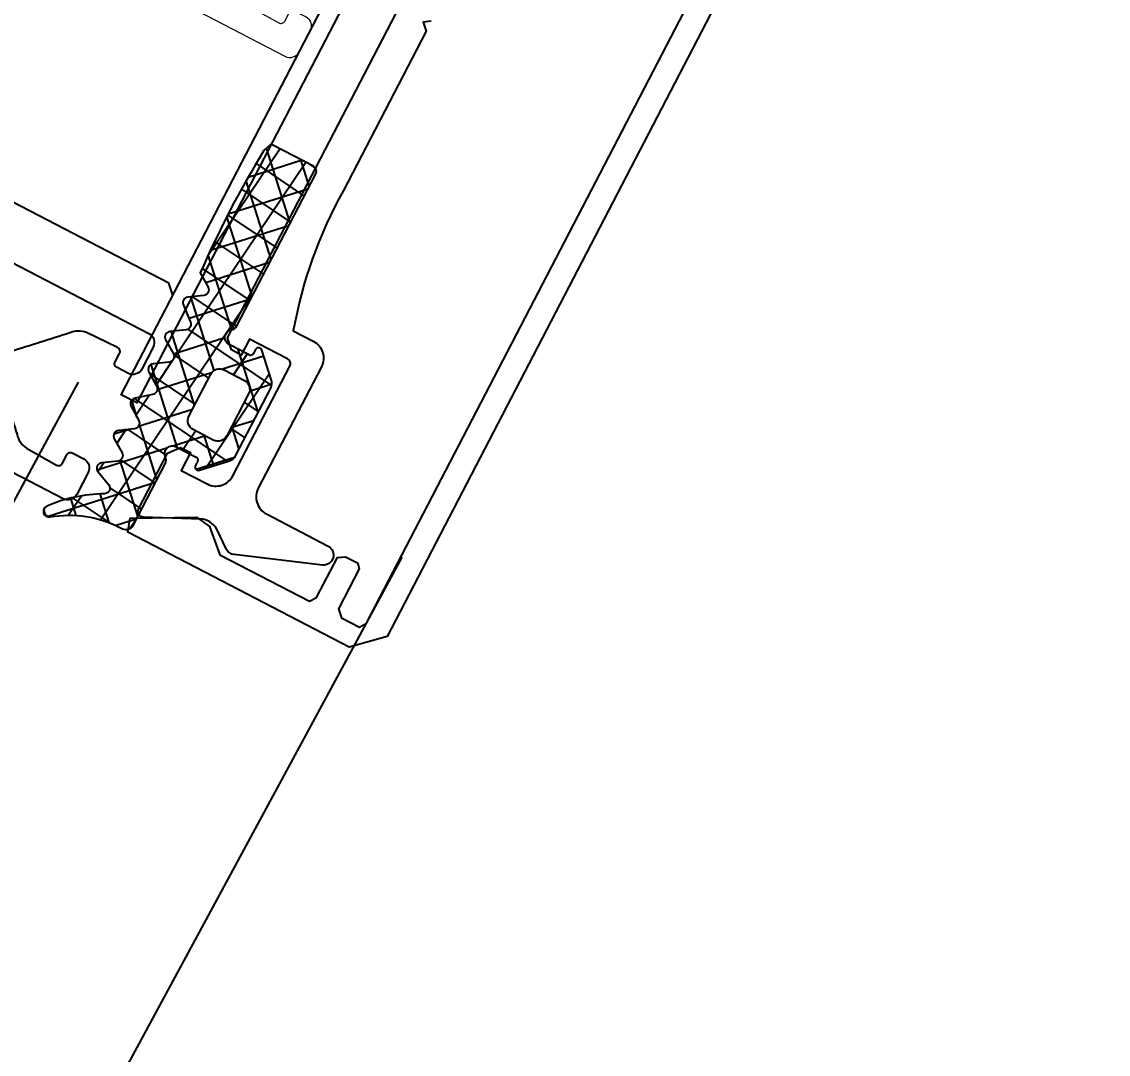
# Model space of a CAD drawing. Header units: millimetres. Extents: x -222892 to 671268, y 0 to 135099.
# Drawn here: x 81701.2 to 81760.2, y 112122.6 to 112178.7 of the extents above; entities that cross this region are included whole.
import ezdxf
from ezdxf import colors
from ezdxf.entities.mleader import LeaderData, LeaderLine
from ezdxf.math import Vec2, Vec3

# ---------------------------------------------------------------- set-up
doc = ezdxf.new("R2010")
doc.units = ezdxf.units.MM
for name, color, linetype in [('_TEXT', 7, 'Continuous'), ('АР_новое окно', 155, 'Continuous'), ('АР_Сущ Несущая стена', 216, 'Continuous')]:
    doc.layers.add(name, color=color, linetype=linetype)
doc.layers.add('АР_Окна', color=4, linetype='Continuous', lineweight=5)
doc.styles.add('ISOCPEUR', font='isocpeur.ttf', dxfattribs={"width": 0.85})

# ---------------------------------------------------------------- blocks, each defined once
blk = doc.blocks.new('_DotSmall')
at = {"color": 0, "linetype": 'ByBlock', "const_width": 0.5}
blk.add_lwpolyline([(-0.0625, 0, 1), (0.0625, 0, 1)], format="xyb", close=True, dxfattribs=at)
blk = doc.blocks.new('стойка витр.')
h = blk.add_hatch()
h.set_pattern_fill('ANSI37', scale=0.5, angle=-69.23283665521843)
h.set_pattern_definition([(335.7671633447816, (-69115.91679156918, 318510.7132420751), (0.6515825639889636, 1.447617495164233), []), (65.76716334478155, (-69115.91679156918, 318510.7132420751), (-1.447617495164233, 0.6515825639889636), [])])
edge = h.paths.add_edge_path()
edge.add_arc((-61.4231846681505, -46.18171078326122), 0.5487303657935584, 155.7657062155241, 200.7671633447816)
edge.add_line((-61.92355794899049, -45.95647403381008), (-61.2158101547102, -44.38418138318229))
edge.add_arc((-61.04906058835331, -44.45924160668073), 0.1828645893715156, 20.76716334478156, 155.7657062155241)
edge.add_line((-60.87807688978501, -44.39440310015198), (-60.79158864807687, -44.62247867199039))
edge.add_arc((-60.62063568932354, -44.55765182228788), 0.1828317201998032, 200.7671633447816, 290.7671633447816)
edge.add_line((-60.55580883962102, -44.72860478100483), (-59.41573388126562, -44.29627843504568))
edge.add_arc((-59.56703588945675, -43.89728440591716), 0.4267183308264255, -69.23283665521843, 72.29363907948373)
edge.add_arc((-59.30747769982554, -43.08429274379887), 0.4267017864716978, 200.7671633447816, 252.293639079486)
edge.add_line((-59.70645626049372, -43.23558888620755), (-63.00984306025202, -34.52432573194528))
edge.add_arc((-62.72490235927398, -34.41627373836673), 0.3047399585219917, 110.7671633447816, 200.7671633447816)
edge.add_line((-62.83295435277978, -34.13133303751965), (-60.55276270053582, -33.26666451912024))
edge.add_arc((-60.44481104638544, -33.55134061801073), 0.3044569814295733, 76.40287424864536, 110.7671633447816)
edge.add_line((-60.3732352333609, -33.25541671472456), (-60.07017099490622, -33.59351893464918))
edge.add_arc((-108.2133039044274, -55.86215009907028), 53.04387976268197, 16.71140087810911, 24.82292581145404)
edge.add_line((-57.40971669906867, -40.60932389061054), (-57.92081016927841, -41.32469074693654))
edge.add_arc((-57.67080742027611, -41.49902445886983), 0.304784542952794, 145.110888314415, 256.4234383751481)
edge.add_line((-57.74235391136608, -41.79529244099831), (-56.88543317024596, -41.99189640294935))
edge.add_arc((-56.95697966133594, -42.28816438507783), 0.304784542952794, -34.8891116855724, 76.4234383751481)
edge.add_line((-56.70697691233363, -42.46249809701112), (-57.17481998566655, -43.29191928954242))
edge.add_arc((-56.92481723669334, -43.46625300146843), 0.304784542952794, 145.1108883144276, 256.4234383751481)
edge.add_line((-56.99636372778332, -43.76252098359691), (-56.1394429866632, -43.95912494554796))
edge.add_arc((-56.21098947775317, -44.25539292764006), 0.3047845429175452, -34.88911168634446, 76.4234383742182)
edge.add_line((-55.96098672877997, -44.42972663955879), (-56.47208019898972, -45.14509349588479))
edge.add_arc((-56.22207744998741, -45.31942720781808), 0.304784542952794, 145.110888314415, 256.4234383752311)
edge.add_line((-56.29362394107739, -45.61569518994656), (-55.43668121195515, -45.81235713578644))
edge.add_arc((-55.50822770304512, -46.10862511790765), 0.3047845429466369, -34.88911168643649, 76.42343837776687)
edge.add_line((-55.25822495407192, -46.28295882984094), (-55.76931842428166, -46.99832568616694))
edge.add_arc((-55.51931567527936, -47.17265939811477), 0.3047845429466368, 145.1108883110316, 256.4234383751786)
edge.add_line((-55.59086216636933, -47.46892738023598), (-54.69071301640361, -47.77952769444528))
edge.add_arc((-54.76225950749358, -48.07579567657376), 0.304784542952794, -34.88911168566796, 76.42343837513553)
edge.add_line((-54.51225675849128, -48.25012938850705), (-55.0233282406989, -48.96555422872189))
edge.add_arc((-54.7733254917257, -49.13988794066245), 0.3047845429466368, 145.1108883109486, 256.4234383751578)
edge.add_line((-54.84487198281568, -49.43615592278366), (-53.98795124169555, -49.6327598847347))
edge.add_arc((-54.05949773284374, -49.92902786688501), 0.3047845429818857, -34.88911169317796, 76.42343837111807)
edge.add_line((-53.80949498384143, -50.10336157886923), (-54.32058845405118, -50.81872843519523))
edge.add_arc((-54.07058570504887, -50.99306214712851), 0.3047845429527939, 145.110888314415, 256.4234383750821)
edge.add_line((-54.14213219613885, -51.289330129257), (-53.29055360303028, -51.47184183257195))
edge.add_arc((-53.362076024001, -51.76811134383752), 0.3047803799531579, -43.67508993618791, 76.42790436632716)
edge.add_line((-53.141638296569, -51.97858292939782), (-53.80995652789716, -52.62318184232572))
edge.add_arc((-53.58948976171087, -52.83365406201483), 0.304801821276656, 136.3285933989482, 262.747126980386)
edge.add_arc((-54.63612651554286, -61.05759711530845), 7.985474883734515, 59.5860415328172, 82.74712698038475)
edge.add_arc((-50.74783774605021, -54.43386708250182), 0.3048115604497932, 253.2910110232634, 419.5860415328165)
edge.add_arc((-52.57053616183111, -60.50577614369104), 6.03477116777137, 73.29101102326332, 110.7671633447816)
edge.add_line((-54.71029190413537, -54.86308986830409), (-54.82445022999309, -54.90637969896488))
edge.add_arc((-54.97574411131791, -54.50740710097307), 0.4266954176128115, 200.7671633447816, 290.7671633447816)
edge.add_line((-55.37471671431558, -54.65870098416781), (-56.71485841512913, -51.12465313347639))
edge.add_arc((-56.31587985443184, -50.97335699107498), 0.4267017864716978, 149.2366398299847, 200.7671633447816)
edge.add_arc((-57.04912318740389, -50.53689152278093), 0.4266140358978636, -30.76336017001563, 40.01429570365114)
edge.add_arc((-57.04924751253566, -50.53686138928606), 0.4266898917694475, 40.00046259028549, 110.7671633447816)
edge.add_line((-57.20053943697712, -50.13789395169442), (-58.34061702035251, -50.57022129308461))
edge.add_arc((-58.27579017065, -50.74117425180884), 0.1828317201998032, 110.7671633447816, 200.7671633447816)
edge.add_line((-58.44674312937423, -50.80600110151136), (-58.36025488766609, -51.03407667334977))
edge.add_arc((-58.5312385862635, -51.09891517987853), 0.1828645893715156, 245.768620474039, 380.7671633447816)
edge.add_line((-58.60629032819998, -51.26566856380668), (-60.17861897521652, -50.55800074261788))
edge.add_arc((-59.95340767674497, -50.05761600615369), 0.5487303657759914, 200.7671633447816, 245.768620474038)
edge.add_line((-60.46648650063435, -50.25217996134597), (-61.93626349206897, -46.37627473846078))
edge = h.paths.add_edge_path(flags=16)
edge.add_arc((-59.3589242202288, -49.0410722918532), 0.5414973949664272, 200.7671633447816, 290.7671633447816)
edge.add_line((-60.77816753828665, -46.82561758724478), (-59.8652400081919, -49.23307164497237))
edge.add_arc((-60.27185175029445, -46.63361823412561), 0.5414973949664272, 110.7671633447816, 200.7671633447816)
edge.add_line((-59.31039323387085, -45.68990118378861), (-60.46385110344272, -46.12730244614795))
edge.add_arc((-59.11839388072258, -46.19621697176626), 0.5414973949664272, 20.76716334478156, 110.7671633447816)
edge.add_line((-57.69915056266473, -48.4116716763674), (-58.61207809275948, -46.00421761863981))
edge.add_arc((-58.20546635065693, -48.60367102949385), 0.5414973949664272, -69.23283665521843, 20.76716334478156)
edge.add_line((-59.16692486710963, -49.54738807983085), (-58.01346699753776, -49.10998681747151))
at = {"lineweight": 0, "ltscale": 100, "transparency": 33554687}
for points in [[(-91.4479567084054, -1.960141251613095), (-69.79711318280897, -59.05493725829001), (-67.79633972485317, -59.86096016635565), (-55.14222276612418, -55.06240889040782), (-55.17360051473952, -54.29197395897063), (-58.74284135404741, -53.81994964957266), (-59.49761640312499, -54.23655585793313), (-60.24856024209294, -55.69488708899735), (-65.37859903858043, -57.64024244590109), (-65.73629895772319, -57.38465222291416), (-66.6008891230158, -55.10466719327087), (-67.02936398953898, -55.00637070929224), (-67.71337109521846, -55.26575215648336), (-67.85490698204376, -55.58020167878567), (-66.99031681675115, -57.86018670842168), (-67.20262765098596, -58.33192996972502), (-68.22862381348386, -58.72099664351117), (-68.58632373265573, -58.46540642052423), (-90.15068845250062, -1.598661102303595)], [(-56.0608929025766, -41.98018508909445), (-55.7778211288678, -41.3512860444971), (-17.47126860445132, -26.8251079561378), (-16.84236955983215, -27.10817972981749), (-16.28037825660431, -28.59019029343472)]]:
    blk.add_lwpolyline(points, dxfattribs=at)
for points in [[(-68.2828855071275, -25.56749207813118), (-67.85441064060433, -25.66578856210981), (-68.06674346281216, -26.13747383952432), (-64.60831683766446, -35.257587909633, -0.08279896819570452), (-62.79196445917478, -43.13942544953898), (-63.93198596592993, -43.57173152618634, 0.4143260923033303), (-64.53356650879141, -44.90831919242919), (-61.89652362803463, -51.86238660132221, -0.4143260923197836), (-62.49810417322442, -53.19897426147509), (-66.03213605380733, -54.539109906269, 0.8270430078467679), (-65.84594417811604, -55.60071914693981), (-61.02268547978019, -55.59720897083025, 0.2496293600316565), (-60.5639567229955, -55.36182965500484), (-59.91132736596046, -54.3320132763838, -0.2673491356416615), (-58.97583718542592, -53.89078178507043), (-55.8782996214868, -54.15051325823879, 0.5512236456822476), (-55.5684323037276, -53.73866745794658), (-56.77889371593483, -50.54659564225585), (-57.45105016132584, -50.14953851031169), (-58.02103192274808, -50.36568055463431), (-57.63195425496087, -51.39170570910937), (-59.11396481856355, -51.95369701235177, -0.4143260923197838), (-60.45053247085889, -51.35207201584126), (-62.82818291042349, -45.08204070453939, -0.414362099391309), (-62.65124893639586, -44.68894855178223), (-60.48523126714281, -43.867575801356), (-60.13938200823031, -44.77960460352188), (-59.56940024680807, -44.56346255919925), (-59.28629948117305, -43.93455252060812), (-73.55412178576807, -6.30930235532287)], [(-33.2204523376422, -7.186144611914642), (-64.21182667926769, -18.93829823563283, 0.4143255057077639), (-64.53033920991584, -19.64587643784762), (-64.05480472955969, -20.89989428329136, 0.410627156480438), (-63.35370618529851, -21.2207818566676), (-62.72021259606117, -20.98055557451153, 0.4925517741577297), (-62.57218080674647, -20.68314875576471), (-62.75156135272118, -20.21010964907327, -0.4411110715409258), (-62.61002546586678, -19.89566012677096), (-60.83807044223067, -19.28752400128724, -0.2080566110632873), (-59.94503853938659, -19.40384657128016, -1.575399656426527e-05), (-56.87977393603069, -20.78551547546522, -0.4398191101055806), (-56.36006749374792, -22.15601788895583, -1.575399656426528e-05), (-57.73845635901671, -25.2227588602982, -0.2080566110632873), (-58.32981322327396, -25.9019745689875), (-60.05946139091975, -26.62167684709857, -0.4411110715409258), (-60.37391091321479, -26.48014096025872), (-60.5532914591895, -26.00710185356729, 0.4925517741577297), (-60.86130306290579, -25.88263065828505), (-61.49479665214312, -26.12285694043385, 0.410627156480438), (-61.80683951149695, -26.82793655114801), (-61.3313050311408, -28.08195439658448, 0.4143255057077639), (-60.62370682114852, -28.40042247599195), (-29.6323624739598, -16.64818975485105, 0.5239329190821609)]]:
    blk.add_lwpolyline(points, format="xyb", dxfattribs=at)
blk.add_lwpolyline([(-72.91737339223619, -0.2793946658493951), (-54.81141330953687, -48.02608389785019), (-53.89938450735644, -47.68023463893769), (-72.00534459005576, 0.06645459306309931)], close=True)
at = {"color": 7, "lineweight": 0, "ltscale": 100, "transparency": 33554687}
blk.add_lwpolyline([(-53.29055360303028, -51.47184183257923, -0.5779496213016146), (-53.141638296569, -51.97858292939782), (-53.80995652789716, -52.62318184232572, 0.615333828900983), (-53.62795459362678, -53.13601908472629, -0.1014034095220688), (-50.59355139863328, -54.17098724229436, -0.8870851218243345), (-50.83548992767464, -54.72580403192842, 0.1649969122064492), (-54.71037595931557, -54.86312174275372), (-54.82437231158838, -54.90635015161388, -0.4143043114941015), (-55.37473404189222, -54.65865529014263), (-56.71485869266326, -51.12465240150777, -0.2286961432583318), (-56.6825516007957, -50.75512261017138, 0.3190489133936659), (-56.72238630641368, -50.26258777469775, 0.3190018552396916), (-57.20057019143132, -50.1379056140504), (-58.34056270623114, -50.57020069668943, 0.4143996870833266), (-58.44672253300087, -50.80605541561818), (-58.36026571528055, -51.03404812018562, -0.6683385997492722), (-58.60634048073553, -51.26564599134144), (-60.17864607612137, -50.55798854513705, -0.1988829373258806), (-60.46647005763953, -50.25222332264093), (-61.93627993503469, -46.37623137718037, -0.1988829373551211), (-61.92357014780282, -45.95650113405281), (-61.21583272970747, -44.38423153456097, -0.6683385997492723), (-60.87806606217055, -44.39443165331613), (-60.79160924445023, -44.62242435788357, 0.4143996870833266), (-60.55575452549965, -44.72858418460964), (-59.41576201069984, -44.29628910197061, 0.7102015621310012), (-59.43724861560622, -43.49078250258754, -0.2286961432583318), (-59.70645598293049, -43.23558961817616), (-63.00981577733182, -34.52439767894975, -0.414362099440266), (-62.83288180333329, -34.13130552614166), (-60.55286778177833, -33.26670436685527, -0.1511707915363169), (-60.3732352333609, -33.25541671472456), (-60.07017099493532, -33.59351893464918, -0.03540799054371244), (-57.40971669906867, -40.60932389061054), (-57.92081016927841, -41.32469074693654, 0.527867958552825), (-57.74235391136608, -41.79529244099831), (-56.88543317024596, -41.99189640294935, -0.5278679585528249), (-56.70697691233363, -42.46249809701112), (-57.17481998566655, -43.29191928953514, 0.527867958552825), (-56.99636372778332, -43.76252098359691), (-56.1394429866632, -43.95912494554796, -0.5278679585528249), (-55.96098672877997, -44.42972663955879), (-56.47208019898972, -45.14509349588479, 0.527867958552825), (-56.29362394107739, -45.61569518994656), (-55.43668121195515, -45.81235713578644, -0.5278679585717272), (-55.25822495407192, -46.28295882984094), (-55.76931842428166, -46.99832568616694, 0.5278679585717273), (-55.59086216636933, -47.46892738023598), (-54.69071301640361, -47.77952769444528, -0.5278679585528249), (-54.51225675849128, -48.25012938850705), (-55.02332824072801, -48.96555422872189, 0.5278679585717273), (-54.84487198281568, -49.43615592278366), (-53.98795124169555, -49.6327598847347, -0.5278679585717272), (-53.80949498384143, -50.10336157886923), (-54.32058845405118, -50.81872843519523, 0.5278679585528251), (-54.14213219613885, -51.289330129257)], format="xyb", close=True, dxfattribs=at)
at = {"color": 7}
blk.add_lwpolyline([(-57.69915056266473, -48.4116716763674), (-58.61207809275948, -46.00421761863981, 0.414213562373095), (-59.31039323387085, -45.68990118378861), (-60.46385110341362, -46.12730244614795, 0.414213562373095), (-60.77816753828665, -46.82561758724478), (-59.8652400081919, -49.23307164497237, 0.414213562373095), (-59.16692486710963, -49.54738807983085), (-58.01346699753776, -49.10998681747151, 0.414213562373095)], format="xyb", close=True, dxfattribs=at)
blk = doc.blocks.new('A$Cec9b444d')
at = {"layer": 'АР_новое окно', "ltscale": 150}
h = blk.add_hatch(dxfattribs=at)
h.set_pattern_fill('ANSI37', color=256, scale=0.4999999999999999, angle=11.05056813833426)
h.set_pattern_definition([(56.05056813833426, (-325565.7588364531, -14442.55622990822), (-1.316880116997287, 0.8865568269756945), []), (146.0505681383342, (-325565.7588364531, -14442.55622990822), (-0.8865568269756945, -1.316880116997287), [])])
edge = h.paths.add_edge_path()
edge.add_arc((6062.316699127849, -427.4371504766408), 0.5487303657935583, -27.442892818405824, 17.55856431085158, ccw=False)
edge.add_line((6062.839863645354, -427.2716092397228), (6062.319693444151, -425.6277010667151))
edge.add_arc((6062.145348690417, -425.6828677403), 0.1828645893715156, 17.55856431085158, 152.5571071815941, ccw=False)
edge.add_line((6061.983061741969, -425.598591981817), (6061.870646102529, -425.8150669374614))
edge.add_arc((6061.708388330392, -425.7308063302269), 0.1828317201998032, -117.44289281840582, -27.442892818405824, ccw=False)
edge.add_line((6061.624127723201, -425.8930641023168), (6060.542040439242, -425.3311352011391))
edge.add_arc((6060.738699680581, -424.9524352199755), 0.4267183308264255, 101.03063144689202, 242.55710718159412, ccw=False)
edge.add_arc((6060.575411596224, -424.1147820112844), 0.4267017864716978, -78.96936855311031, -27.442892818405824, ccw=False)
edge.add_line((6060.954096895718, -424.311433628481), (6065.247771181149, -416.0432517713429))
edge.add_arc((6064.977323429494, -415.9028080103221), 0.3047399585219916, -27.442892818405824, 62.557107181594176, ccw=False)
edge.add_line((6065.11776719044, -415.6323602587676), (6062.953553009806, -414.5084818854222))
edge.add_arc((6062.813239667884, -414.7786784934996), 0.3044569814295733, 62.557107181594176, 96.92139627773031, ccw=False)
edge.add_line((6062.776550299505, -414.4764402699604), (6062.436236452489, -414.7770189273895))
edge.add_arc((6107.664229269968, -442.4913084903428), 53.04387976268197, 148.5013447149217, 156.6128696482666, ccw=False)
edge.add_line((6058.978232624909, -421.4359787385848), (6059.402699461698, -422.2059100205144))
edge.add_arc((6059.134125438438, -422.3499989225415), 0.3047845429527939, -83.09916784877242, 28.21338221196072, ccw=False)
edge.add_line((6059.170745684526, -422.6525754833577), (6058.29677966696, -422.7482294145323))
edge.add_arc((6058.333399913015, -423.0508059754601), 0.3047845429527939, 96.90083215122758, 208.2133822119481, ccw=False)
edge.add_line((6058.064825889788, -423.1948948773755), (6058.433076749413, -424.0730793455881))
edge.add_arc((6058.164502726179, -424.2171682476234), 0.3047845429527939, -83.09916784877242, 28.213382211948215, ccw=False)
edge.add_line((6058.201122972235, -424.5197448085513), (6057.327156954669, -424.6153987397258))
edge.add_arc((6057.363777200756, -424.9179753005419), 0.3047845429175451, 96.90083215215748, 208.2133822127202, ccw=False)
edge.add_line((6057.095203177557, -425.0620642024656), (6057.519670014346, -425.8319954843952))
edge.add_arc((6057.251095991071, -425.9760843864182), 0.3047845429527939, -83.09916784885542, 28.21338221196072, ccw=False)
edge.add_line((6057.287716237174, -426.2786609472384), (6056.41372164006, -426.3743699130486))
edge.add_arc((6056.450341886114, -426.6769464739764), 0.3047845429466368, 96.90083214860891, 208.2133822128122, ccw=False)
edge.add_line((6056.181767862915, -426.8210353759001), (6056.606234699704, -427.5909666578297))
edge.add_arc((6056.33766067643, -427.7350555598527), 0.3047845429466368, -83.09916784880289, 28.21338221534421, ccw=False)
edge.add_line((6056.374280922518, -428.0376321206688), (6055.444127507362, -428.2414842034989))
edge.add_arc((6055.480747753431, -428.5440607644309), 0.3047845429527939, 96.9008321512402, 208.2133822120437, ccw=False)
edge.add_line((6055.212173730203, -428.6881496663463), (6055.636611987445, -429.4581359829115))
edge.add_arc((6055.368037964198, -429.6022248849428), 0.3047845429466368, -83.09916784878209, 28.21338221542709, ccw=False)
edge.add_line((6055.404658210286, -429.9048014457588), (6054.53069219272, -430.0004553769334))
edge.add_arc((6054.567312438846, -430.3030319378818), 0.3047845429818856, 96.90083215525772, 208.2133822195536, ccw=False)
edge.add_line((6054.298738415585, -430.4471208399089), (6054.723205252374, -431.2170521218385))
edge.add_arc((6054.454631229147, -431.3611410237539), 0.3047845429527939, -83.09916784870649, 28.21338221196072, ccw=False)
edge.add_line((6054.491251475202, -431.6637175846818), (6053.624229611142, -431.7459958277519))
edge.add_arc((6053.660825772496, -432.0485711093198), 0.3047803799531579, 96.89636616004861, 216.9993604625636, ccw=False)
edge.add_line((6053.417415290961, -432.2319898037958), (6054.006267676946, -432.9499103317205))
edge.add_arc((6053.76282827983, -433.1333262802293), 0.3048018212766559, -89.42285645401029, 36.995677127427484, ccw=False)
edge.add_arc((6053.846335281939, -441.4231823959797), 7.985474883734514, 90.57714354599102, 113.73822899355861, ccw=False)
edge.add_arc((6050.754417921368, -434.3923477273036), 0.3048115604497932, -246.26177100644077, -79.96674049688772, ccw=False)
edge.add_arc((6051.858898865964, -440.6349778625685), 6.034771167771369, 62.557107181594176, 100.03325950311239, ccw=False)
edge.add_line((6054.64010941285, -435.2792957459708), (6054.748461299602, -435.3355629783197))
edge.add_arc((6054.945109977773, -434.9568833383241), 0.4266954176128115, -117.44289281840582, -27.442892818405824, ccw=False)
edge.add_line((6055.323789622654, -435.1535320189184), (6057.06567826857, -431.7992365736487))
edge.add_arc((6056.686992969048, -431.6025849564439), 0.4267017864716978, -27.442892818405824, 24.08763069639099, ccw=False)
edge.add_arc((6057.46600401814, -431.2543182832007), 0.4266140358978635, 133.3099748227246, 204.0876306963913, ccw=False)
edge.add_arc((6057.466131003378, -431.2543028067859), 0.4266898917694475, 62.557107181594176, 133.3238079360902, ccw=False)
edge.add_line((6057.662777138056, -430.8756280646449), (6058.744866913526, -431.4375582596212))
edge.add_arc((6058.660606306336, -431.5998160317112), 0.1828317201998032, -27.442892818405824, 62.557107181594176, ccw=False)
edge.add_line((6058.822864078446, -431.6840766389375), (6058.710448439007, -431.9005515945819))
edge.add_arc((6058.872735387448, -431.9848273531849), 0.1828645893715156, -207.44289281840588, -72.44434994766328, ccw=False)
edge.add_line((6058.927893193219, -432.1591749125408), (6060.571827821685, -431.6390883268437))
edge.add_arc((6060.406313194912, -431.1159153901098), 0.5487303657759913, -72.44434994766232, -27.442892818405824, ccw=False)
edge.add_line((6060.8932952718, -431.3688056211375), (6062.803681204779, -427.6900407076809))
edge = h.paths.add_edge_path(flags=16)
edge.add_arc((6059.934033572875, -430.0371551471243), 0.5414973949664271, -117.44289281840582, -27.442892818405824, ccw=False)
edge.add_line((6061.601201047423, -428.0017083274632), (6060.414596602333, -430.2867119612155))
edge.add_arc((6061.120638017922, -427.7521515133596), 0.5414973949664271, -27.442892818405824, 62.557107181594176, ccw=False)
edge.add_line((6060.27540533232, -426.7030633107011), (6061.370194831999, -427.2715884838976))
edge.add_arc((6060.025848518243, -427.1836263401632), 0.5414973949664271, 62.557107181594176, 152.5571071815941, ccw=False)
edge.add_line((6058.358681043695, -429.2190731598243), (6059.545285488784, -426.934069526072))
edge.add_arc((6058.839244073196, -429.4686299739278), 0.5414973949664271, 152.5571071815941, 242.55710718159412, ccw=False)
edge.add_line((6059.684476758825, -430.5177181765946), (6058.589687259146, -429.9491930033981))
for p, q in [((4749.366469058805, -2837.632204794252), (6052.354293236519, -427.3743804523598)), ((4764.304822929837, -2851.626028811064), (6069.947668484561, -436.8861178005816))]:
    blk.add_line(p, q, dxfattribs=at)
for points in [[(6097.278660976711, -387.0057842915035), (6069.137339436503, -441.1965655958886), (6067.056431079784, -441.7645337019443), (6055.045940935811, -435.5274753524531), (6055.16666901812, -434.7659116474582), (6058.766583176021, -434.7120119865094), (6059.467810357227, -435.2135362111352), (6060.044131750338, -436.7492771660714), (6064.913241195459, -439.2778100865005), (6065.298228271077, -439.0655353921042), (6066.422004802592, -436.9015173246544), (6066.859001570042, -436.8536975039262), (6067.508217997242, -437.1908361792499), (6067.612239505298, -437.5196072777466), (6066.488462973751, -439.6836253453079), (6066.644494173698, -440.1768513173691), (6067.618305055767, -440.6825521855372), (6068.003292131413, -440.4702774911491), (6096.032210296841, -386.4959475246943)], [(6057.479191237398, -422.6407446818835), (6057.271148221232, -421.9832024848738), (6020.912983282092, -403.1023746847341), (6020.255441085102, -403.3104177009361), (6019.524976336762, -404.7170487069332)]]:
    blk.add_lwpolyline(points, dxfattribs=at)
for points in [[(6071.526294388629, -407.760136893365), (6071.089297621179, -407.8079567140933), (6071.245357400648, -408.3011276515107), (6066.7501655359, -416.957365025324, 0.08279896819570452), (6064.029864295338, -424.5746125681383), (6065.111900846389, -425.1365151236873, -0.4143260923033303), (6065.554024320902, -426.5339744514001), (6062.12645016962, -433.1343368746596, 0.4143260923197836), (6062.568573647154, -434.5317961965871), (6065.922853934663, -436.2736769709476, -0.8270430078467679), (6065.614512348841, -437.3064436730148), (6060.824363488234, -436.7422533808715, -0.2496293600316565), (6060.396107770503, -436.4551427143246), (6059.86761942566, -435.3564403338984, 0.2673491356416615), (6058.989765054429, -434.8094496486635), (6055.883035061534, -434.7073313373402, -0.5512236456822476), (6055.62314573178, -434.2622557773597), (6057.196478603214, -431.2325424274271), (6057.91023571508, -430.9163155493951), (6058.451226473298, -431.1972525373378), (6057.945511315323, -432.1710909368366), (6059.352142321318, -432.9015556851306, 0.4143260923197838), (6060.749586938427, -432.4593857316812), (6063.840008124592, -426.5082672528584, 0.414362099391309), (6063.709970736269, -426.0972716940254), (6061.654123303134, -425.0296682703042), (6061.204595542776, -425.8953085181556), (6060.66360478459, -425.6143715301012), (6060.455534251091, -424.9568150433735), (6079.000556512118, -389.2452993565443)], [(6026.769911795453, -409.4498114821495), (6056.184975986508, -424.7250331504122, -0.4143255057077639), (6056.419073017113, -425.4648410475384), (6055.800983070701, -426.655075737284, -0.410627156480438), (6055.067334800521, -426.8922849681879), (6054.466062618948, -426.5800437827011, -0.4925517741577297), (6054.353608036107, -426.267444689195), (6054.586763183929, -425.8184657878683, 0.4411110715409258), (6054.482741675801, -425.4896946894711), (6052.793496374866, -424.6796919325955, 0.2080566110632873), (6051.892996743237, -424.6914108578185, 1.575399656426527e-05), (6048.687895652057, -425.7073749540114, 0.4398191101055806)], [(6048.012391897134, -427.0081694530127, 1.575399656426528e-05), (6049.024926565321, -430.2143555977421, 0.2080566110632873), (6049.533315180493, -430.9577114586025), (6051.167570899327, -431.8736057748085, 0.4411110715409258), (6051.496341997808, -431.7695842667034), (6051.729497145629, -431.3206053653767, -0.4925517741577297), (6052.049890204003, -431.2327844418221), (6052.651162385574, -431.5450256273089, -0.410627156480438), (6052.879124070699, -432.2815997740015), (6052.261034124273, -433.471834463743, -0.4143255057077639), (6051.521211522432, -433.7058850186453), (6022.106186317492, -418.430588276174, -0.5239329190821609)]]:
    blk.add_lwpolyline(points, format="xyb", dxfattribs=at)
blk.add_lwpolyline([(6079.069102167267, -383.182252535527), (6055.535347287055, -428.5004001628083), (6054.669707039245, -428.0508724025688), (6078.20346191949, -382.7327247751758)], close=True, dxfattribs=at)
for points in [[(6053.62422961111, -431.7459958278636, 0.5779496213016146), (6053.417415290961, -432.2319898037958), (6054.006267676946, -432.9499103317205, -0.615333828900983), (6053.765882379878, -433.4381128001398, 0.1014034095220688), (6050.631737424535, -434.1133144262915, 0.8870851218243345), (6050.807538143722, -434.6924949068231, -0.1649969122064492), (6054.640189192703, -435.2793371757905), (6054.748387344355, -435.3355245733335, 0.4143043114941015), (6055.323812144677, -435.1534886490195), (6057.065678629325, -431.7992358788756, 0.2286961432583318), (6057.076548425349, -431.4284558060936, -0.3190489133936659), (6057.173370234926, -430.9438911508246, -0.3190018552396916), (6057.662806328241, -430.8756432231297), (6058.744815361993, -431.4375314888491, -0.4143996870833266), (6058.822837307679, -431.6841281905039), (6058.710462512488, -431.900524493811, 0.6683385997492722), (6058.927945629771, -432.1591583233372), (6060.57185615682, -431.6390793624833, 0.1988829373258806), (6060.893273899533, -431.3688467769501), (6062.803702576985, -427.6899995519717, 0.1988829373551211), (6062.839872611065, -427.2716375742864), (6062.319710036011, -425.6277535023344, 0.6683385997492723), (6061.983047668487, -425.598619082588), (6061.870672873295, -425.815015385895, -0.4143996870833266), (6061.624076171666, -425.8930373315446), (6060.542067137915, -425.3311490658253, -0.7102015621310012), (6060.657048220723, -424.5336016337128, 0.2286961432583318), (6060.954096534969, -424.3114343231342), (6065.247735719376, -416.0433200588886, 0.414362099440266), (6065.117698331081, -415.6323245000638), (6062.953652746296, -414.5085336786797, 0.1511707915363169), (6062.776550299505, -414.4764402699604), (6062.436236452549, -414.7770189272861, 0.03540799054371244), (6058.978232624909, -421.4359787385848), (6059.402699461699, -422.2059100205145, -0.527867958552825), (6059.170745684526, -422.6525754833577), (6058.296779666959, -422.7482294145323, 0.5278679585528249), (6058.064825889788, -423.1948948773755), (6058.433076749378, -424.0730793456997, -0.527867958552825), (6058.201122972235, -424.5197448085513), (6057.327156954668, -424.6153987397258, 0.5278679585528249), (6057.095203177557, -425.0620642024656), (6057.519670014332, -425.8319954843911, -0.527867958552825), (6057.287716237174, -426.2786609472384), (6056.413721640026, -426.3743699131603, 0.5278679585717272), (6056.181767862915, -426.8210353759001), (6056.606234699691, -427.5909666578256, -0.5278679585717273), (6056.374280922518, -428.0376321206688), (6055.444127507363, -428.2414842034989, 0.5278679585528249), (6055.212173730203, -428.6881496663463), (6055.636611987459, -429.4581359829156, -0.5278679585717273), (6055.404658210286, -429.9048014457588), (6054.530692192721, -430.0004553769334, 0.5278679585717272), (6054.298738415585, -430.4471208399089), (6054.723205252375, -431.2170521218385, -0.5278679585528251), (6054.491251475202, -431.6637175846818)], [(6058.358681043695, -429.2190731598243), (6059.545285488785, -426.934069526072, -0.414213562373095), (6060.27540533232, -426.7030633107011), (6061.370194831971, -427.2715884838894, -0.414213562373095), (6061.601201047423, -428.0017083274632), (6060.414596602332, -430.2867119612155, -0.414213562373095), (6059.684476758825, -430.5177181765946), (6058.589687259147, -429.949193003398, -0.414213562373095)]]:
    blk.add_lwpolyline(points, format="xyb", close=True, dxfattribs=at)
at = {"layer": 'АР_новое окно', "ltscale": 150, "xscale": -1, "rotation": 353.3242705263758}
blk.add_blockref('стойка витр.', (6006.678589497956, -374.4281061307832), dxfattribs=at)

msp = doc.modelspace()

# ---------------------------------------------------------------- linework, layer by layer
at = {"layer": 'АР_Сущ Несущая стена', "ltscale": 100}
for centre, radius, start, end in [((72738.563808896, 115505.873757868), 9805.264059527553, 273.2047159643546, 356.1549052783411), ((72739.64332639205, 115515.0715942176), 9162.045179755698, 273.4231994982844, 355.8268411845256)]:
    msp.add_arc(centre, radius, start, end, dxfattribs=at)

# ---------------------------------------------------------------- block references
at = {"layer": 'АР_Окна', "ltscale": 100}
msp.add_blockref('A$Cec9b444d', (75651.90621783369, 112586.4970597865), dxfattribs=at)

# ---------------------------------------------------------------- leaders
at = {"layer": '_TEXT'}
ml = msp.add_multileader_mtext('Standard', dxfattribs=at)
ml.set_content('+8,260', color=256, style='ISOCPEUR')
ml.set_leader_properties(color=256, linetype='Continuous', lineweight=-1)
ml.set_arrow_properties(name='DOTSMALL')
ml.build(insert=Vec2(0, 0))
ml.multileader.update_dxf_attribs({"has_dogleg": 0, "has_text_frame": 1, "text_left_attachment_type": 4, "text_right_attachment_type": 4, "dogleg_length": 0, "arrow_head_size": 180})
ctx = ml.context
ctx.base_point, ctx.char_height, ctx.arrow_head_size, ctx.landing_gap_size, ctx.plane_origin = Vec3(217551.6143983618, 129062.3890569006), 250, 180, 50, Vec3(226918.2582751394, 128243.6210549465)
ctx.left_attachment, ctx.right_attachment, ctx.text_align_type = 4, 4, 1
notes = []
notes.append((ctx, [(0, (0, 0, 0), (0, 0), (1, 0), 1, [])]))
ctx.mtext.insert, ctx.mtext.width, ctx.mtext.alignment, ctx.mtext.line_spacing_style, ctx.mtext.flow_direction = Vec3(217989.4268983618, 129395.722390234), 852.6970314602484, 2, 2, 5
ml = msp.add_multileader_mtext('Standard', dxfattribs=at)
ml.set_content('+4,080', color=256, style='ISOCPEUR')
ml.set_leader_properties(color=256, linetype='Continuous', lineweight=-1)
ml.set_arrow_properties(name='DOTSMALL')
ml.build(insert=Vec2(0, 0))
ml.multileader.update_dxf_attribs({"has_dogleg": 0, "has_text_frame": 1, "text_left_attachment_type": 4, "text_right_attachment_type": 4, "dogleg_length": 0, "arrow_head_size": 180})
ctx = ml.context
ctx.base_point, ctx.char_height, ctx.arrow_head_size, ctx.landing_gap_size, ctx.plane_origin = Vec3(87764.17855758959, 128875.8656331683), 250, 180, 50, Vec3(86462.73668141075, 127317.1117672203)
ctx.left_attachment, ctx.right_attachment, ctx.text_align_type = 4, 4, 1
notes.append((ctx, [(0, (0, 0, 0), (0, 0), (1, 0), 1, [])]))
ctx.mtext.insert, ctx.mtext.width, ctx.mtext.alignment, ctx.mtext.line_spacing_style, ctx.mtext.flow_direction = Vec3(88212.61605758959, 129209.1989665016), 852.6970314602484, 2, 2, 5
ml = msp.add_multileader_mtext('Standard', dxfattribs=at)
ml.set_content('+2,045', color=256, style='ISOCPEUR')
ml.set_leader_properties(color=256, linetype='Continuous', lineweight=-1)
ml.set_arrow_properties(name='DOTSMALL')
ml.build(insert=Vec2(0, 0))
ml.multileader.update_dxf_attribs({"has_dogleg": 0, "has_text_frame": 1, "text_left_attachment_type": 4, "text_right_attachment_type": 4, "dogleg_length": 0, "arrow_head_size": 180})
ctx = ml.context
ctx.base_point, ctx.char_height, ctx.arrow_head_size, ctx.landing_gap_size, ctx.plane_origin = Vec3(82361.76101800078, 128875.8656331683), 250, 180, 50, Vec3(81060.31914182194, 127317.1117672203)
ctx.left_attachment, ctx.right_attachment, ctx.text_align_type = 4, 4, 1
notes.append((ctx, [(0, (0, 0, 0), (0, 0), (1, 0), 1, [])]))
ctx.mtext.insert, ctx.mtext.width, ctx.mtext.alignment, ctx.mtext.line_spacing_style, ctx.mtext.flow_direction = Vec3(82810.19851800078, 129209.1989665016), 852.6970314602484, 2, 2, 5
ml = msp.add_multileader_mtext('Standard', dxfattribs=at)
ml.set_content('+6,175', color=256, style='ISOCPEUR')
ml.set_leader_properties(color=256, linetype='Continuous', lineweight=-1)
ml.set_arrow_properties(name='DOTSMALL')
ml.build(insert=Vec2(0, 0))
ml.multileader.update_dxf_attribs({"has_dogleg": 0, "has_text_frame": 1, "text_left_attachment_type": 4, "text_right_attachment_type": 4, "dogleg_length": 0, "arrow_head_size": 180})
ctx = ml.context
ctx.base_point, ctx.char_height, ctx.arrow_head_size, ctx.landing_gap_size, ctx.plane_origin = Vec3(222793.0128863436, 128796.4460044858), 250, 180, 50, Vec3(232159.6567631213, 127977.6780025317)
ctx.left_attachment, ctx.right_attachment, ctx.text_align_type = 4, 4, 1
notes.append((ctx, [(0, (0, 0, 0), (0, 0), (1, 0), 1, [])]))
ctx.mtext.insert, ctx.mtext.width, ctx.mtext.alignment, ctx.mtext.line_spacing_style, ctx.mtext.flow_direction = Vec3(223209.5753863436, 129129.7793378192), 852.6970314602484, 2, 2, 5
ml = msp.add_multileader_mtext('Standard', dxfattribs=at)
ml.set_content('+6,175', color=256, style='ISOCPEUR')
ml.set_leader_properties(color=256, linetype='Continuous', lineweight=-1)
ml.set_arrow_properties(name='DOTSMALL')
ml.build(insert=Vec2(0, 0))
ml.multileader.update_dxf_attribs({"has_dogleg": 0, "has_text_frame": 1, "text_left_attachment_type": 4, "text_right_attachment_type": 4, "dogleg_length": 0, "arrow_head_size": 180})
ctx = ml.context
ctx.base_point, ctx.char_height, ctx.arrow_head_size, ctx.landing_gap_size, ctx.plane_origin = Vec3(249011.2140361817, 126512.8812880571), 250, 180, 50, Vec3(258377.8579129594, 125694.113286103)
ctx.left_attachment, ctx.right_attachment, ctx.text_align_type = 4, 4, 1
notes.append((ctx, [(0, (0, 0, 0), (0, 0), (1, 0), 1, [])]))
ctx.mtext.insert, ctx.mtext.width, ctx.mtext.alignment, ctx.mtext.line_spacing_style, ctx.mtext.flow_direction = Vec3(249427.7765361817, 126846.2146213904), 852.6970314602484, 2, 2, 5
ml = msp.add_multileader_mtext('Standard', dxfattribs=at)
ml.set_content('+2,045', color=256, style='ISOCPEUR')
ml.set_leader_properties(color=256, linetype='Continuous', lineweight=-1)
ml.set_arrow_properties(name='DOTSMALL')
ml.build(insert=Vec2(0, 0))
ml.multileader.update_dxf_attribs({"has_dogleg": 0, "has_text_frame": 1, "text_left_attachment_type": 4, "text_right_attachment_type": 4, "dogleg_length": 0, "arrow_head_size": 180})
ctx = ml.context
ctx.base_point, ctx.char_height, ctx.arrow_head_size, ctx.landing_gap_size, ctx.plane_origin = Vec3(113079.9545436751, 126340.2993196389), 250, 180, 50, Vec3(111778.5126674963, 124781.5454536909)
ctx.left_attachment, ctx.right_attachment, ctx.text_align_type = 4, 4, 1
notes.append((ctx, [(0, (0, 0, 0), (0, 0), (1, 0), 1, [])]))
ctx.mtext.insert, ctx.mtext.width, ctx.mtext.alignment, ctx.mtext.line_spacing_style, ctx.mtext.flow_direction = Vec3(113528.3920436751, 126673.6326529723), 852.6970314602484, 2, 2, 5
ml = msp.add_multileader_mtext('Standard', dxfattribs=at)
ml.set_content('+4,080', color=256, style='ISOCPEUR')
ml.set_leader_properties(color=256, linetype='Continuous', lineweight=-1)
ml.set_arrow_properties(name='DOTSMALL')
ml.build(insert=Vec2(0, 0))
ml.multileader.update_dxf_attribs({"has_dogleg": 0, "has_text_frame": 1, "text_left_attachment_type": 4, "text_right_attachment_type": 4, "dogleg_length": 0, "arrow_head_size": 180})
ctx = ml.context
ctx.base_point, ctx.char_height, ctx.arrow_head_size, ctx.landing_gap_size, ctx.plane_origin = Vec3(83222.13444079482, 124964.6175387829), 250, 180, 50, Vec3(81920.69256461598, 123405.8636728349)
ctx.left_attachment, ctx.right_attachment, ctx.text_align_type = 4, 4, 1
notes.append((ctx, [(0, (0, 0, 0), (0, 0), (1, 0), 1, [])]))
ctx.mtext.insert, ctx.mtext.width, ctx.mtext.alignment, ctx.mtext.line_spacing_style, ctx.mtext.flow_direction = Vec3(83670.57194079482, 125297.9508721163), 852.6970314602484, 2, 2, 5
ml = msp.add_multileader_mtext('Standard', dxfattribs=at)
ml.set_content('+4,090', color=256, style='ISOCPEUR')
ml.set_leader_properties(color=256, linetype='Continuous', lineweight=-1)
ml.set_arrow_properties(name='DOTSMALL')
ml.build(insert=Vec2(0, 0))
ml.multileader.update_dxf_attribs({"has_dogleg": 0, "has_text_frame": 1, "text_left_attachment_type": 4, "text_right_attachment_type": 4, "dogleg_length": 0, "arrow_head_size": 180})
ctx = ml.context
ctx.base_point, ctx.char_height, ctx.arrow_head_size, ctx.landing_gap_size, ctx.plane_origin = Vec3(100162.7295763729, 121154.7753958358), 250, 180, 50, Vec3(98861.28770019411, 119596.0215298878)
ctx.left_attachment, ctx.right_attachment, ctx.text_align_type = 4, 4, 1
notes.append((ctx, [(0, (0, 0, 0), (0, 0), (1, 0), 1, [])]))
ctx.mtext.insert, ctx.mtext.width, ctx.mtext.alignment, ctx.mtext.line_spacing_style, ctx.mtext.flow_direction = Vec3(100611.1670763729, 121488.1087291691), 852.6970314602484, 2, 2, 5
ml = msp.add_multileader_mtext('Standard', dxfattribs=at)
ml.set_content('+8,260', color=256, style='ISOCPEUR')
ml.set_leader_properties(color=256, linetype='Continuous', lineweight=-1)
ml.set_arrow_properties(name='DOTSMALL')
ml.build(insert=Vec2(0, 0))
ml.multileader.update_dxf_attribs({"has_dogleg": 0, "has_text_frame": 1, "text_left_attachment_type": 4, "text_right_attachment_type": 4, "dogleg_length": 0, "arrow_head_size": 180})
ctx = ml.context
ctx.base_point, ctx.char_height, ctx.arrow_head_size, ctx.landing_gap_size, ctx.plane_origin = Vec3(199862.1649124452, 120820.9209232761), 250, 180, 50, Vec3(209228.8087892229, 120002.152921322)
ctx.left_attachment, ctx.right_attachment, ctx.text_align_type = 4, 4, 1
notes.append((ctx, [(0, (0, 0, 0), (0, 0), (1, 0), 1, [])]))
ctx.mtext.insert, ctx.mtext.width, ctx.mtext.alignment, ctx.mtext.line_spacing_style, ctx.mtext.flow_direction = Vec3(200299.9774124452, 121154.2542566095), 852.6970314602484, 2, 2, 5
ml = msp.add_multileader_mtext('Standard', dxfattribs=at)
ml.set_content('+4,090', color=256, style='ISOCPEUR')
ml.set_leader_properties(color=256, linetype='Continuous', lineweight=-1)
ml.set_arrow_properties(name='DOTSMALL')
ml.build(insert=Vec2(0, 0))
ml.multileader.update_dxf_attribs({"has_dogleg": 0, "has_text_frame": 1, "text_left_attachment_type": 4, "text_right_attachment_type": 4, "dogleg_length": 0, "arrow_head_size": 180})
ctx = ml.context
ctx.base_point, ctx.char_height, ctx.arrow_head_size, ctx.landing_gap_size, ctx.plane_origin = Vec3(113218.2260377183, 120570.9626496358), 250, 180, 50, Vec3(111916.7841615395, 119012.2087836878)
ctx.left_attachment, ctx.right_attachment, ctx.text_align_type = 4, 4, 1
notes.append((ctx, [(0, (0, 0, 0), (0, 0), (1, 0), 1, [])]))
ctx.mtext.insert, ctx.mtext.width, ctx.mtext.alignment, ctx.mtext.line_spacing_style, ctx.mtext.flow_direction = Vec3(113666.6635377183, 120904.2959829691), 852.6970314602484, 2, 2, 5
ml = msp.add_multileader_mtext('Standard', dxfattribs=at)
ml.set_content('+8,260', color=256, style='ISOCPEUR')
ml.set_leader_properties(color=256, linetype='Continuous', lineweight=-1)
ml.set_arrow_properties(name='DOTSMALL')
ml.build(insert=Vec2(0, 0))
ml.multileader.update_dxf_attribs({"has_dogleg": 0, "has_text_frame": 1, "text_left_attachment_type": 4, "text_right_attachment_type": 4, "dogleg_length": 0, "arrow_head_size": 180})
ctx = ml.context
ctx.base_point, ctx.char_height, ctx.arrow_head_size, ctx.landing_gap_size, ctx.plane_origin = Vec3(248252.5895821416, 119320.827540012), 250, 180, 50, Vec3(257619.2334589193, 118502.0595380578)
ctx.left_attachment, ctx.right_attachment, ctx.text_align_type = 4, 4, 1
notes.append((ctx, [(0, (0, 0, 0), (0, 0), (1, 0), 1, [])]))
ctx.mtext.insert, ctx.mtext.width, ctx.mtext.alignment, ctx.mtext.line_spacing_style, ctx.mtext.flow_direction = Vec3(248690.4020821416, 119654.1608733453), 852.6970314602484, 2, 2, 5
ml = msp.add_multileader_mtext('Standard', dxfattribs=at)
ml.set_content('+8,260', color=256, style='ISOCPEUR')
ml.set_leader_properties(color=256, linetype='Continuous', lineweight=-1)
ml.set_arrow_properties(name='DOTSMALL')
ml.build(insert=Vec2(0, 0))
ml.multileader.update_dxf_attribs({"has_dogleg": 0, "has_text_frame": 1, "text_left_attachment_type": 4, "text_right_attachment_type": 4, "dogleg_length": 0, "arrow_head_size": 180})
ctx = ml.context
ctx.base_point, ctx.char_height, ctx.arrow_head_size, ctx.landing_gap_size, ctx.plane_origin = Vec3(226624.4769248088, 118811.0305899883), 250, 180, 50, Vec3(235991.1208015865, 117992.2625880342)
ctx.left_attachment, ctx.right_attachment, ctx.text_align_type = 4, 4, 1
notes.append((ctx, [(0, (0, 0, 0), (0, 0), (1, 0), 1, [])]))
ctx.mtext.insert, ctx.mtext.width, ctx.mtext.alignment, ctx.mtext.line_spacing_style, ctx.mtext.flow_direction = Vec3(227062.2894248088, 119144.3639233217), 852.6970314602484, 2, 2, 5
ml = msp.add_multileader_mtext('Standard', dxfattribs=at)
ml.set_content('+8,260', color=256, style='ISOCPEUR')
ml.set_leader_properties(color=256, linetype='Continuous', lineweight=-1)
ml.set_arrow_properties(name='DOTSMALL')
ml.build(insert=Vec2(0, 0))
ml.multileader.update_dxf_attribs({"has_dogleg": 0, "has_text_frame": 1, "text_left_attachment_type": 4, "text_right_attachment_type": 4, "dogleg_length": 0, "arrow_head_size": 180})
ctx = ml.context
ctx.base_point, ctx.char_height, ctx.arrow_head_size, ctx.landing_gap_size, ctx.plane_origin = Vec3(208811.3343997641, 114473.8737060697), 250, 180, 50, Vec3(218177.9782765417, 113655.1057041156)
ctx.left_attachment, ctx.right_attachment, ctx.text_align_type = 4, 4, 1
notes.append((ctx, [(0, (0, 0, 0), (0, 0), (1, 0), 1, [])]))
ctx.mtext.insert, ctx.mtext.width, ctx.mtext.alignment, ctx.mtext.line_spacing_style, ctx.mtext.flow_direction = Vec3(209249.1468997641, 114807.207039403), 852.6970314602484, 2, 2, 5
ml = msp.add_multileader_mtext('Standard', dxfattribs=at)
ml.set_content('+8,260', color=256, style='ISOCPEUR')
ml.set_leader_properties(color=256, linetype='Continuous', lineweight=-1)
ml.set_arrow_properties(name='DOTSMALL')
ml.build(insert=Vec2(0, 0))
ml.multileader.update_dxf_attribs({"has_dogleg": 0, "has_text_frame": 1, "text_left_attachment_type": 4, "text_right_attachment_type": 4, "dogleg_length": 0, "arrow_head_size": 180})
ctx = ml.context
ctx.base_point, ctx.char_height, ctx.arrow_head_size, ctx.landing_gap_size, ctx.plane_origin = Vec3(191107.8180209438, 112062.6815340372), 250, 180, 50, Vec3(200474.4618977215, 111243.913532083)
ctx.left_attachment, ctx.right_attachment, ctx.text_align_type = 4, 4, 1
notes.append((ctx, [(0, (0, 0, 0), (0, 0), (1, 0), 1, [])]))
ctx.mtext.insert, ctx.mtext.width, ctx.mtext.alignment, ctx.mtext.line_spacing_style, ctx.mtext.flow_direction = Vec3(191545.6305209438, 112396.0148673705), 852.6970314602484, 2, 2, 5
for ctx, leaders in notes:
    for number, flags, end, landing, length, lines in leaders:
        leader = LeaderData()
        leader.index, (leader.has_last_leader_line, leader.has_dogleg_vector, leader.attachment_direction) = number, flags
        leader.last_leader_point, leader.dogleg_vector, leader.dogleg_length = Vec3(end), Vec3(landing), length
        for number, points, colour, breaks in lines:
            line = LeaderLine()
            line.index, line.vertices, line.color, line.breaks = number, Vec3.list(points), colors.encode_raw_color(colour), breaks
            leader.lines.append(line)
        ctx.leaders.append(leader)

doc.saveas('drawing.dxf')
